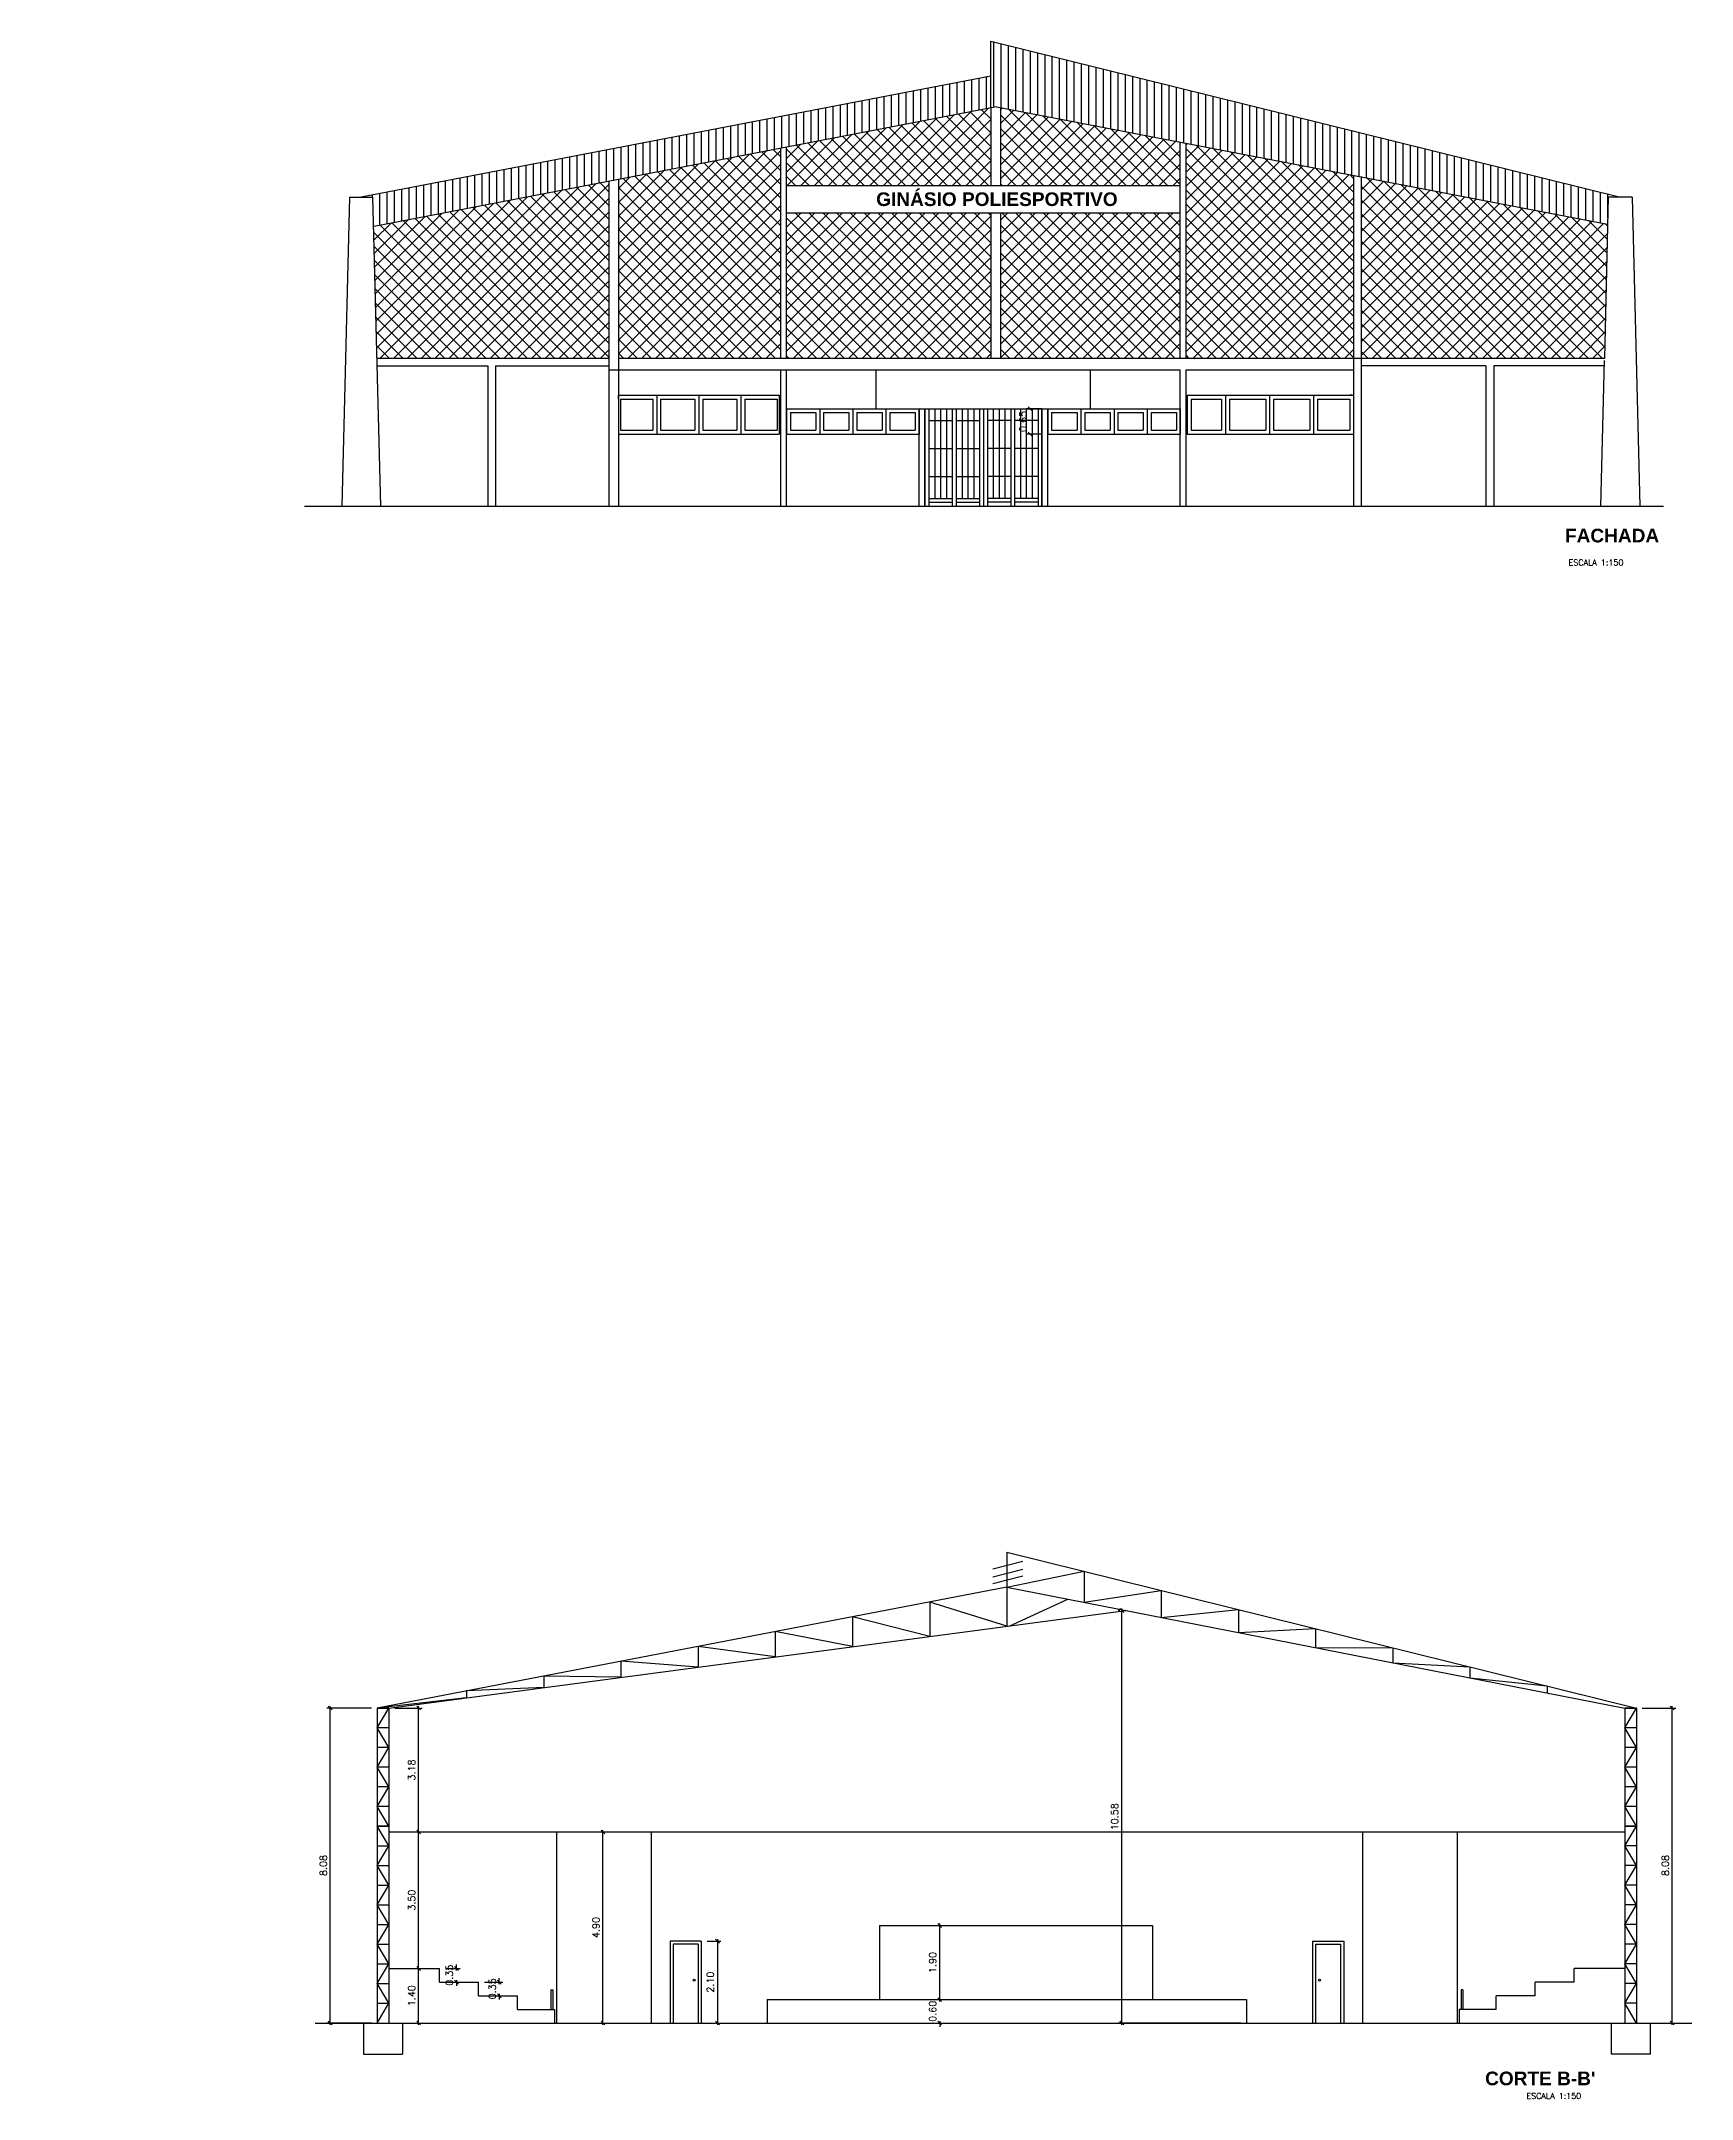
# Model space of a CAD drawing. Extents: x -5 to 99, y -57 to 8.
# Drawn here: x 57.1 to 99.5, y -57.3 to -4.5 of the extents above; entities that cross this region are included whole.
import ezdxf
from ezdxf.enums import TextEntityAlignment as Align

# ---------------------------------------------------------------- set-up
doc = ezdxf.new("R2010")
doc.units = 0
doc.header["$LTSCALE"] = 2
doc.header["$MEASUREMENT"] = 0
doc.header["$PDMODE"] = 3
doc.layers.get('0').update_dxf_attribs({"linetype": 'CONTINUOUS'})
doc.layers.get('DEFPOINTS').update_dxf_attribs({"linetype": 'CONTINUOUS'})
for name, color, linetype in [('ALVENARIA', 7, 'CONTINUOUS'), ('ALVENARIA1', 44, 'CONTINUOUS'), ('ALVENARIA2', 9, 'CONTINUOUS'), ('COBERTURA', 6, 'CONTINUOUS'), ('COTA', 1, 'CONTINUOUS'), ('HATCH', 30, 'CONTINUOUS'), ('JAPOR', 142, 'CONTINUOUS'), ('TEXTO2', 40, 'CONTINUOUS'), ('TEXTO5', 5, 'CONTINUOUS')]:
    doc.layers.add(name, color=color, linetype=linetype)
doc.styles.add('SANSSERIFBOLD', font='sasb____.pfb')
doc.styles.add('SIMPLEX', font='SIMPLEX.SHX')
doc.dimstyles.new('DIM100', dxfattribs={"dimtxt": 0.18, "dimasz": 0, "dimexe": 0.09, "dimexo": 0.15, "dimgap": 0.09, "dimtad": 1, "dimzin": 0, "dimdsep": 46, "dimtxsty": 'SIMPLEX', "dimtsz": 0.05, "dimcen": 0.09, "dimdle": 0.05, "dimadec": 0, "dimazin": 0, "dimtfac": 1, "dimtix": 1, "dimtofl": 0, "dimtmove": 2, "dimatfit": 3, "dimfxl": 1, "dimtolj": 1, "dimtzin": 0, "dimarcsym": 0})

# ---------------------------------------------------------------- blocks, each defined once
blk = doc.blocks.new('*D89')
at = {"color": 0, "linetype": 'ByBlock'}
for p, q in [((77.435, -47.637), (77.435, -47.487)), ((77.154, -47.587), (77.525, -47.587)), ((77.154, -47.937), (77.525, -47.937)), ((77.485, -47.637), (77.385, -47.537)), ((77.485, -47.987), (77.385, -47.887)), ((77.435, -47.887), (77.435, -48.037))]:
    blk.add_line(p, q, dxfattribs=at)
at = {"layer": 'DEFPOINTS', "color": 0, "linetype": 'ByBlock'}
for p in [(77.004, -47.587), (77.004, -47.937), (77.435, -47.937)]:
    blk.add_point(p, dxfattribs=at)
at = {"color": 0, "linetype": 'ByBlock', "style": 'SIMPLEX'}
blk.add_text('0.35', height=0.18, rotation=90, dxfattribs=at).set_placement((77.255, -47.762), align=Align.MIDDLE_CENTER)
blk = doc.blocks.new('*D90')
at = {"color": 0, "linetype": 'ByBlock'}
for p, q in [((78.154, -47.937), (78.623, -47.937)), ((78.583, -47.987), (78.483, -47.887)), ((78.533, -47.987), (78.533, -47.837)), ((78.154, -48.287), (78.623, -48.287)), ((78.583, -48.337), (78.483, -48.237)), ((78.533, -48.237), (78.533, -48.387))]:
    blk.add_line(p, q, dxfattribs=at)
at = {"layer": 'DEFPOINTS', "color": 0, "linetype": 'ByBlock'}
for p in [(78.004, -47.937), (78.004, -48.287), (78.533, -48.287)]:
    blk.add_point(p, dxfattribs=at)
at = {"color": 0, "linetype": 'ByBlock', "style": 'SIMPLEX'}
blk.add_text('0.35', height=0.18, rotation=90, dxfattribs=at).set_placement((78.353, -48.112), align=Align.MIDDLE_CENTER)
blk = doc.blocks.new('*D91')
at = {"color": 0, "linetype": 'ByBlock'}
for p, q in [((83.864, -46.887), (84.219, -46.887)), ((84.179, -46.937), (84.079, -46.837)), ((84.129, -46.837), (84.129, -49.037)), ((83.864, -48.987), (84.219, -48.987)), ((84.179, -49.037), (84.079, -48.937))]:
    blk.add_line(p, q, dxfattribs=at)
at = {"layer": 'DEFPOINTS', "color": 0, "linetype": 'ByBlock'}
for p in [(83.714, -46.887), (83.714, -48.987), (84.129, -48.987)]:
    blk.add_point(p, dxfattribs=at)
at = {"color": 0, "linetype": 'ByBlock', "style": 'SIMPLEX'}
blk.add_text('2.10', height=0.18, rotation=90, dxfattribs=at).set_placement((83.949, -47.937), align=Align.MIDDLE_CENTER)
blk = doc.blocks.new('*X12')
at = {"color": 0}
for p, q in [((130.875, -42.562), (130.875, -40.882)), ((131.062, -42.571), (131.062, -40.929)), ((131.25, -42.607), (131.25, -40.975)), ((131.438, -42.642), (131.438, -41.022)), ((131.625, -42.678), (131.625, -41.068)), ((131.812, -42.714), (131.812, -41.114)), ((132, -42.75), (132, -41.161)), ((132.188, -42.786), (132.188, -41.207)), ((132.375, -42.822), (132.375, -41.254)), ((132.562, -42.858), (132.562, -41.3)), ((132.75, -42.894), (132.75, -41.347)), ((132.938, -42.93), (132.938, -41.393)), ((133.125, -42.966), (133.125, -41.439)), ((133.312, -43.002), (133.312, -41.486)), ((133.5, -43.038), (133.5, -41.532)), ((133.688, -43.074), (133.688, -41.579)), ((133.875, -43.11), (133.875, -41.625)), ((134.062, -43.146), (134.062, -41.672)), ((128.438, -43.03), (128.438, -42.215)), ((128.625, -42.994), (128.625, -42.179)), ((128.812, -42.958), (128.812, -42.143)), ((129, -42.922), (129, -42.107)), ((129.188, -42.886), (129.188, -42.071)), ((129.375, -42.85), (129.375, -42.035)), ((129.562, -42.814), (129.562, -41.999)), ((129.75, -42.778), (129.75, -41.964)), ((129.938, -42.742), (129.938, -41.928)), ((130.125, -42.706), (130.125, -41.892)), ((130.312, -42.67), (130.312, -41.856)), ((130.5, -42.634), (130.5, -41.82)), ((130.688, -42.598), (130.688, -41.784)), ((134.25, -43.182), (134.25, -41.718)), ((134.438, -43.218), (134.438, -41.765)), ((134.625, -43.254), (134.625, -41.811)), ((134.812, -43.29), (134.812, -41.857)), ((135, -43.326), (135, -41.904)), ((135.188, -43.362), (135.188, -41.95)), ((135.375, -43.398), (135.375, -41.997)), ((135.562, -43.434), (135.562, -42.043)), ((135.75, -43.47), (135.75, -42.09)), ((135.938, -43.506), (135.938, -42.136)), ((136.125, -43.542), (136.125, -42.183)), ((136.312, -43.578), (136.312, -42.229)), ((125.625, -43.57), (125.625, -42.755)), ((125.812, -43.534), (125.812, -42.719)), ((126, -43.498), (126, -42.683)), ((126.188, -43.462), (126.188, -42.647)), ((126.375, -43.426), (126.375, -42.611)), ((126.562, -43.39), (126.562, -42.575)), ((126.75, -43.354), (126.75, -42.539)), ((126.938, -43.318), (126.938, -42.503)), ((127.125, -43.282), (127.125, -42.467)), ((127.312, -43.246), (127.312, -42.431)), ((127.5, -43.21), (127.5, -42.395)), ((127.688, -43.174), (127.688, -42.359)), ((127.875, -43.138), (127.875, -42.323)), ((128.062, -43.102), (128.062, -42.287)), ((128.25, -43.066), (128.25, -42.251)), ((136.5, -43.614), (136.5, -42.275)), ((136.688, -43.65), (136.688, -42.322)), ((136.875, -43.686), (136.875, -42.368)), ((137.062, -43.722), (137.062, -42.415)), ((137.25, -43.758), (137.25, -42.461)), ((137.438, -43.794), (137.438, -42.508)), ((137.625, -43.83), (137.625, -42.554)), ((137.812, -43.866), (137.812, -42.6)), ((138, -43.902), (138, -42.647)), ((138.188, -43.938), (138.188, -42.693)), ((138.375, -43.974), (138.375, -42.74)), ((123, -44.074), (123, -43.259)), ((123.188, -44.038), (123.188, -43.223)), ((123.375, -44.002), (123.375, -43.187)), ((123.562, -43.966), (123.562, -43.151)), ((123.75, -43.93), (123.75, -43.115)), ((123.938, -43.894), (123.938, -43.079)), ((124.125, -43.858), (124.125, -43.043)), ((124.312, -43.822), (124.312, -43.007)), ((124.5, -43.786), (124.5, -42.971)), ((124.688, -43.75), (124.688, -42.935)), ((124.875, -43.714), (124.875, -42.899)), ((125.062, -43.678), (125.062, -42.863)), ((125.25, -43.642), (125.25, -42.827)), ((125.438, -43.606), (125.438, -42.791)), ((138.562, -44.01), (138.562, -42.786)), ((138.75, -44.046), (138.75, -42.833)), ((138.938, -44.082), (138.938, -42.879)), ((139.125, -44.118), (139.125, -42.926)), ((139.312, -44.154), (139.312, -42.972)), ((139.5, -44.19), (139.5, -43.018)), ((139.688, -44.226), (139.688, -43.065)), ((139.875, -44.262), (139.875, -43.111)), ((140.062, -44.298), (140.062, -43.158)), ((140.25, -44.334), (140.25, -43.204)), ((140.438, -44.37), (140.438, -43.251)), ((120.188, -44.614), (120.188, -43.799)), ((120.375, -44.578), (120.375, -43.763)), ((120.562, -44.542), (120.562, -43.727)), ((120.75, -44.506), (120.75, -43.691)), ((120.938, -44.47), (120.938, -43.655)), ((121.125, -44.434), (121.125, -43.619)), ((121.312, -44.398), (121.312, -43.583)), ((121.5, -44.362), (121.5, -43.547)), ((121.688, -44.326), (121.688, -43.511)), ((121.875, -44.29), (121.875, -43.475)), ((122.062, -44.254), (122.062, -43.439)), ((122.25, -44.218), (122.25, -43.403)), ((122.438, -44.182), (122.438, -43.367)), ((122.625, -44.146), (122.625, -43.331)), ((122.812, -44.11), (122.812, -43.295)), ((140.625, -44.406), (140.625, -43.297)), ((140.812, -44.442), (140.812, -43.344)), ((141, -44.478), (141, -43.39)), ((141.188, -44.514), (141.188, -43.436)), ((141.375, -44.55), (141.375, -43.483)), ((141.562, -44.586), (141.562, -43.529)), ((141.75, -44.622), (141.75, -43.576)), ((141.938, -44.658), (141.938, -43.622)), ((142.125, -44.694), (142.125, -43.669)), ((142.312, -44.73), (142.312, -43.715)), ((142.5, -44.766), (142.5, -43.761)), ((142.688, -44.802), (142.688, -43.808)), ((117.375, -45.153), (117.375, -44.339)), ((117.562, -45.118), (117.562, -44.303)), ((117.75, -45.082), (117.75, -44.267)), ((117.938, -45.046), (117.938, -44.231)), ((118.125, -45.01), (118.125, -44.195)), ((118.312, -44.974), (118.312, -44.159)), ((118.5, -44.938), (118.5, -44.123)), ((118.688, -44.902), (118.688, -44.087)), ((118.875, -44.866), (118.875, -44.051)), ((119.062, -44.83), (119.062, -44.015)), ((119.25, -44.794), (119.25, -43.979)), ((119.438, -44.758), (119.438, -43.943)), ((119.625, -44.722), (119.625, -43.907)), ((119.812, -44.686), (119.812, -43.871)), ((120, -44.65), (120, -43.835)), ((142.875, -44.838), (142.875, -43.854)), ((143.062, -44.874), (143.062, -43.901)), ((143.25, -44.91), (143.25, -43.947)), ((143.438, -44.946), (143.438, -43.994)), ((143.625, -44.982), (143.625, -44.04)), ((143.812, -45.018), (143.812, -44.087)), ((144, -45.054), (144, -44.133)), ((144.188, -45.09), (144.188, -44.179)), ((144.375, -45.126), (144.375, -44.226)), ((144.562, -45.162), (144.562, -44.272)), ((144.75, -45.198), (144.75, -44.319)), ((114.75, -44.863), (114.75, -44.843)), ((114.938, -44.863), (114.938, -44.807)), ((115.125, -45.585), (115.125, -44.771)), ((115.312, -45.549), (115.312, -44.735)), ((115.5, -45.513), (115.5, -44.699)), ((115.688, -45.477), (115.688, -44.663)), ((115.875, -45.441), (115.875, -44.627)), ((116.062, -45.405), (116.062, -44.591)), ((116.25, -45.369), (116.25, -44.555)), ((116.438, -45.333), (116.438, -44.519)), ((116.625, -45.297), (116.625, -44.483)), ((116.812, -45.261), (116.812, -44.447)), ((117, -45.225), (117, -44.411)), ((117.188, -45.189), (117.188, -44.375)), ((144.938, -45.234), (144.938, -44.365)), ((145.125, -45.27), (145.125, -44.412)), ((145.312, -45.306), (145.312, -44.458)), ((145.5, -45.342), (145.5, -44.504)), ((145.688, -45.378), (145.688, -44.551)), ((145.875, -45.414), (145.875, -44.597)), ((146.062, -45.45), (146.062, -44.644)), ((146.25, -45.486), (146.25, -44.69)), ((146.438, -45.522), (146.438, -44.737)), ((146.625, -45.397), (146.625, -44.783)), ((146.812, -44.863), (146.812, -44.83))]:
    blk.add_line(p, q, dxfattribs=at)
blk = doc.blocks.new('*D92')
at = {"color": 0, "linetype": 'ByBlock'}
for p, q in [((89.465, -48.387), (89.919, -48.387)), ((89.879, -48.437), (89.779, -48.337)), ((89.829, -48.437), (89.829, -48.287)), ((89.465, -48.987), (89.919, -48.987)), ((89.879, -49.037), (89.779, -48.937)), ((89.829, -48.937), (89.829, -49.087))]:
    blk.add_line(p, q, dxfattribs=at)
at = {"layer": 'DEFPOINTS', "color": 0, "linetype": 'ByBlock'}
for p in [(89.315, -48.387), (89.829, -48.387), (89.315, -48.987)]:
    blk.add_point(p, dxfattribs=at)
at = {"color": 0, "linetype": 'ByBlock', "style": 'SIMPLEX'}
blk.add_text('0.60', height=0.18, rotation=90, dxfattribs=at).set_placement((89.649, -48.687), align=Align.MIDDLE_CENTER)
blk = doc.blocks.new('*D93')
at = {"color": 0, "linetype": 'ByBlock'}
for p, q in [((89.879, -46.537), (89.779, -46.437)), ((89.829, -48.437), (89.829, -46.437)), ((89.679, -46.487), (89.739, -46.487)), ((89.465, -48.387), (89.919, -48.387)), ((89.879, -48.437), (89.779, -48.337))]:
    blk.add_line(p, q, dxfattribs=at)
at = {"layer": 'DEFPOINTS', "color": 0, "linetype": 'ByBlock'}
for p in [(89.829, -46.487), (89.829, -46.487), (89.315, -48.387)]:
    blk.add_point(p, dxfattribs=at)
at = {"color": 0, "linetype": 'ByBlock', "style": 'SIMPLEX'}
blk.add_text('1.90', height=0.18, rotation=90, dxfattribs=at).set_placement((89.649, -47.437), align=Align.MIDDLE_CENTER)
blk = doc.blocks.new('*D227')
at = {"color": 0, "linetype": 'ByBlock'}
for p, q in [((98.199, -22.631), (99.057, -22.631)), ((99.017, -22.681), (98.917, -22.581)), ((98.967, -30.761), (98.967, -22.581)), ((98.199, -30.711), (99.057, -30.711)), ((99.017, -30.761), (98.917, -30.661))]:
    blk.add_line(p, q, dxfattribs=at)
at = {"layer": 'DEFPOINTS', "color": 0, "linetype": 'ByBlock'}
for p in [(98.049, -22.631), (98.967, -22.631), (98.049, -30.711)]:
    blk.add_point(p, dxfattribs=at)
at = {"color": 0, "linetype": 'ByBlock', "insert": (98.787, -26.671), "char_height": 0.18, "attachment_point": 5, "rotation": 90, "style": 'SIMPLEX'}
blk.add_mtext('\\A1;8.08', dxfattribs=at)
blk = doc.blocks.new('*D228')
at = {"color": 0, "linetype": 'ByBlock'}
for p, q in [((84.798, -20.128), (84.757, -20.128)), ((84.897, -20.178), (84.797, -20.078)), ((84.847, -30.761), (84.847, -20.078)), ((87.899, -30.711), (84.757, -30.711)), ((84.897, -30.761), (84.797, -30.661))]:
    blk.add_line(p, q, dxfattribs=at)
at = {"layer": 'DEFPOINTS', "color": 0, "linetype": 'ByBlock'}
for p in [(84.847, -20.128), (84.948, -20.128), (88.049, -30.711)]:
    blk.add_point(p, dxfattribs=at)
at = {"color": 0, "linetype": 'ByBlock', "insert": (84.667, -25.419), "char_height": 0.18, "attachment_point": 5, "rotation": 90, "style": 'SIMPLEX'}
blk.add_mtext('\\A1;10.58', dxfattribs=at)
blk = doc.blocks.new('*D229')
at = {"color": 0, "linetype": 'ByBlock'}
for p, q in [((70.499, -25.811), (71.628, -25.811)), ((71.588, -25.861), (71.488, -25.761)), ((71.538, -30.761), (71.538, -25.761)), ((70.499, -30.711), (71.628, -30.711)), ((71.588, -30.761), (71.488, -30.661))]:
    blk.add_line(p, q, dxfattribs=at)
at = {"layer": 'DEFPOINTS', "color": 0, "linetype": 'ByBlock'}
for p in [(70.349, -25.811), (71.538, -25.811), (70.349, -30.711)]:
    blk.add_point(p, dxfattribs=at)
at = {"color": 0, "linetype": 'ByBlock', "insert": (71.358, -28.261), "char_height": 0.18, "attachment_point": 5, "rotation": 90, "style": 'SIMPLEX'}
blk.add_mtext('\\A1;4.90', dxfattribs=at)
blk = doc.blocks.new('*D230')
at = {"color": 0, "linetype": 'ByBlock'}
for p, q in [((66.199, -29.311), (66.9, -29.311)), ((66.86, -29.361), (66.76, -29.261)), ((66.81, -30.761), (66.81, -29.261)), ((66.199, -30.711), (66.9, -30.711)), ((66.86, -30.761), (66.76, -30.661))]:
    blk.add_line(p, q, dxfattribs=at)
at = {"layer": 'DEFPOINTS', "color": 0, "linetype": 'ByBlock'}
for p in [(66.049, -29.311), (66.81, -29.311), (66.049, -30.711)]:
    blk.add_point(p, dxfattribs=at)
at = {"color": 0, "linetype": 'ByBlock', "insert": (66.63, -30.011), "char_height": 0.18, "attachment_point": 5, "rotation": 90, "style": 'SIMPLEX'}
blk.add_mtext('\\A1;1.40', dxfattribs=at)
blk = doc.blocks.new('*D231')
at = {"color": 0, "linetype": 'ByBlock'}
for p, q in [((66.199, -25.811), (66.9, -25.811)), ((66.86, -25.861), (66.76, -25.761)), ((66.81, -29.361), (66.81, -25.761)), ((66.86, -29.361), (66.76, -29.261))]:
    blk.add_line(p, q, dxfattribs=at)
at = {"layer": 'DEFPOINTS', "color": 0, "linetype": 'ByBlock'}
for p in [(66.049, -25.811), (66.81, -25.811), (66.049, -29.311)]:
    blk.add_point(p, dxfattribs=at)
at = {"color": 0, "linetype": 'ByBlock', "insert": (66.63, -27.561), "char_height": 0.18, "attachment_point": 5, "rotation": 90, "style": 'SIMPLEX'}
blk.add_mtext('\\A1;3.50', dxfattribs=at)
blk = doc.blocks.new('*D232')
at = {"color": 0, "linetype": 'ByBlock'}
for p, q in [((66.199, -22.631), (66.9, -22.631)), ((66.86, -22.681), (66.76, -22.581)), ((66.81, -25.861), (66.81, -22.581)), ((66.86, -25.861), (66.76, -25.761))]:
    blk.add_line(p, q, dxfattribs=at)
at = {"layer": 'DEFPOINTS', "color": 0, "linetype": 'ByBlock'}
for p in [(66.049, -22.631), (66.81, -22.631), (66.049, -25.811)]:
    blk.add_point(p, dxfattribs=at)
at = {"color": 0, "linetype": 'ByBlock', "insert": (66.63, -24.221), "char_height": 0.18, "attachment_point": 5, "rotation": 90, "style": 'SIMPLEX'}
blk.add_mtext('\\A1;3.18', dxfattribs=at)
blk = doc.blocks.new('*D233')
at = {"color": 0, "linetype": 'ByBlock'}
for p, q in [((65.599, -22.631), (64.453, -22.631)), ((64.593, -22.681), (64.493, -22.581)), ((64.543, -30.761), (64.543, -22.581)), ((65.599, -30.711), (64.453, -30.711)), ((64.593, -30.761), (64.493, -30.661))]:
    blk.add_line(p, q, dxfattribs=at)
at = {"layer": 'DEFPOINTS', "color": 0, "linetype": 'ByBlock'}
for p in [(64.543, -22.631), (65.749, -22.631), (65.749, -30.711)]:
    blk.add_point(p, dxfattribs=at)
at = {"color": 0, "linetype": 'ByBlock', "insert": (64.363, -26.671), "char_height": 0.18, "attachment_point": 5, "rotation": 90, "style": 'SIMPLEX'}
blk.add_mtext('\\A1;8.08', dxfattribs=at)
blk = doc.blocks.new('*D236')
at = {"color": 0, "linetype": 'ByBlock'}
for p, q in [((83.699, -20.449), (83.306, -20.449)), ((83.446, -20.499), (83.346, -20.399)), ((83.699, -21.099), (83.306, -21.099)), ((83.446, -21.149), (83.346, -21.049))]:
    blk.add_line(p, q, dxfattribs=at)
at = {"layer": 'DEFPOINTS', "color": 0, "linetype": 'ByBlock'}
for p in [(83.396, -20.449), (83.849, -20.449), (83.849, -21.099)]:
    blk.add_point(p, dxfattribs=at)
at = {"color": 0, "linetype": 'ByBlock', "insert": (83.216, -20.774), "char_height": 0.18, "attachment_point": 5, "rotation": 90, "style": 'SIMPLEX'}
blk.add_mtext('\\A1;0.65', dxfattribs=at)

msp = doc.modelspace()

# ---------------------------------------------------------------- hatches: boundary and pattern name
at = {"layer": 'HATCH'}
h = msp.add_hatch(dxfattribs=at)
h.set_pattern_fill('ANSI37', color=256, scale=2, style=0)
h.paths.add_polyline_path([(76.098, -12.668), (76.098, -7.287), (71.936, -8.085), (71.936, -12.668)])
h.paths.add_polyline_path([(76.248, -8.938), (76.248, -12.668), (81.486, -12.668), (81.486, -8.938)])
h.paths.add_polyline_path([(86.348, -8.938), (81.736, -8.938), (81.736, -12.668), (86.348, -12.668)])
h.paths.add_polyline_path([(86.498, -12.668), (90.798, -12.668), (90.798, -7.982), (86.498, -7.157)])
h.paths.add_polyline_path([(90.998, -12.668), (97.234, -12.668), (97.319, -9.234), (90.998, -8.02)])
h.paths.add_polyline_path([(81.486, -8.238), (81.486, -6.252), (76.248, -7.258), (76.248, -8.238)])
h.paths.add_polyline_path([(86.348, -8.238), (86.348, -7.128), (81.736, -6.242), (81.736, -8.238)])
h = msp.add_hatch(dxfattribs=at)
h.set_pattern_fill('ANSI37', color=256, scale=2, style=0)
h.paths.add_polyline_path([(71.686, -12.668), (71.686, -8.133), (65.655, -9.291), (65.74, -12.668)])
h.paths.add_polyline_path([(45.248, -44.605), (45.248, -41.425), (40.398, -41.425), (40.398, -44.605)])

# ---------------------------------------------------------------- linework, layer by layer
at = {"layer": 'ALVENARIA'}
for p, q in [((76.248, -8.238), (86.348, -8.238)), ((76.248, -8.938), (86.348, -8.938)), ((65.738, -12.668), (71.686, -12.668)), ((90.798, -12.668), (97.234, -12.668)), ((65.743, -12.868), (68.583, -12.868)), ((68.583, -12.868), (68.583, -16.468)), ((68.783, -12.868), (68.783, -16.468)), ((68.783, -12.868), (71.686, -12.868)), ((86.498, -12.968), (86.528, -12.968)), ((94.189, -12.868), (90.998, -12.868)), ((94.189, -12.868), (94.189, -16.468)), ((94.389, -12.868), (94.389, -16.468)), ((97.229, -12.868), (94.389, -12.868)), ((90.748, -13.618), (90.698, -13.618)), ((65.749, -47.299), (66.049, -47.299)), ((66.049, -47.299), (65.749, -47.299)), ((65.749, -47.299), (66.049, -47.299)), ((65.749, -47.804), (66.049, -47.299)), ((65.749, -47.299), (65.749, -52.349)), ((66.049, -47.299), (66.049, -52.349)), ((97.749, -47.804), (98.049, -47.299)), ((97.749, -47.299), (98.049, -47.299)), ((98.049, -47.299), (97.749, -47.299)), ((97.749, -47.299), (97.749, -52.349)), ((98.049, -47.299), (98.049, -52.349)), ((66.049, -48.309), (65.749, -47.804)), ((66.049, -47.804), (65.749, -47.804)), ((98.049, -47.804), (97.749, -47.804)), ((98.049, -48.309), (97.749, -47.804)), ((66.049, -48.309), (65.749, -48.309)), ((65.749, -48.814), (66.049, -48.309)), ((97.749, -48.814), (98.049, -48.309)), ((98.049, -48.309), (97.749, -48.309)), ((66.049, -49.319), (65.749, -48.814)), ((66.049, -48.814), (65.749, -48.814)), ((98.049, -48.814), (97.749, -48.814)), ((98.049, -49.319), (97.749, -48.814)), ((66.049, -49.319), (65.749, -49.319)), ((65.749, -49.824), (66.049, -49.319)), ((97.749, -49.824), (98.049, -49.319)), ((98.049, -49.319), (97.749, -49.319)), ((66.049, -50.329), (65.749, -49.824)), ((66.049, -49.824), (65.749, -49.824)), ((98.049, -49.824), (97.749, -49.824)), ((98.049, -50.329), (97.749, -49.824)), ((65.749, -50.329), (65.749, -55.379)), ((66.049, -50.834), (65.749, -50.329)), ((66.049, -50.329), (65.749, -50.329)), ((65.749, -50.329), (66.049, -50.329)), ((66.049, -50.329), (65.749, -50.329)), ((66.049, -50.329), (66.049, -55.379)), ((66.049, -50.479), (97.749, -50.479)), ((91.023, -50.479), (91.023, -55.379)), ((93.449, -50.479), (93.449, -55.379)), ((97.749, -50.329), (97.749, -55.379)), ((97.749, -50.329), (98.049, -50.329)), ((97.749, -50.834), (98.049, -50.329)), ((98.049, -50.329), (97.749, -50.329)), ((98.049, -50.329), (97.749, -50.329)), ((98.049, -50.329), (98.049, -55.379)), ((65.749, -50.834), (66.049, -50.834)), ((65.749, -51.339), (66.049, -50.834)), ((98.049, -51.339), (97.749, -50.834)), ((98.049, -50.834), (97.749, -50.834)), ((65.749, -51.339), (66.049, -51.339)), ((66.049, -51.844), (65.749, -51.339)), ((97.749, -51.844), (98.049, -51.339)), ((98.049, -51.339), (97.749, -51.339)), ((65.749, -51.844), (66.049, -51.844)), ((65.749, -52.349), (66.049, -51.844)), ((98.049, -52.349), (97.749, -51.844)), ((98.049, -51.844), (97.749, -51.844)), ((65.749, -52.349), (66.049, -52.349)), ((66.049, -52.854), (65.749, -52.349)), ((97.749, -52.854), (98.049, -52.349)), ((98.049, -52.349), (97.749, -52.349)), ((65.749, -52.854), (66.049, -52.854)), ((65.749, -53.359), (66.049, -52.854)), ((98.049, -53.359), (97.749, -52.854)), ((98.049, -52.854), (97.749, -52.854)), ((65.749, -53.359), (66.049, -53.359)), ((66.049, -53.864), (65.749, -53.359)), ((97.749, -53.864), (98.049, -53.359)), ((98.049, -53.359), (97.749, -53.359)), ((65.749, -53.864), (66.049, -53.864)), ((65.749, -54.369), (66.049, -53.864)), ((65.749, -54.369), (66.049, -54.369)), ((66.049, -54.874), (65.749, -54.369)), ((98.049, -54.369), (97.749, -53.864)), ((98.049, -53.864), (97.749, -53.864)), ((97.749, -54.874), (98.049, -54.369)), ((98.049, -54.369), (97.749, -54.369)), ((65.749, -54.874), (66.049, -54.874)), ((65.749, -55.379), (66.049, -54.874)), ((98.049, -54.874), (97.749, -54.874)), ((98.049, -55.379), (97.749, -54.874)), ((64.152, -55.379), (99.47, -55.379)), ((97.399, -55.379), (97.399, -56.179)), ((98.399, -55.379), (98.399, -56.179)), ((98.399, -56.179), (97.399, -56.179))]:
    msp.add_line(p, q, dxfattribs=at)
at = {"layer": 'ALVENARIA1'}
for p, q in [((70.349, -50.479), (70.349, -55.379)), ((72.776, -50.479), (72.776, -55.379)), ((78.635, -52.879), (78.635, -54.779)), ((78.635, -52.879), (85.635, -52.879)), ((85.635, -52.879), (85.635, -54.779)), ((66.049, -53.979), (67.349, -53.979)), ((67.349, -54.329), (67.349, -53.979)), ((67.349, -54.329), (68.349, -54.329)), ((68.349, -54.679), (68.349, -54.329)), ((95.449, -54.679), (95.449, -54.329)), ((96.449, -54.329), (95.449, -54.329)), ((96.449, -54.329), (96.449, -53.979)), ((97.749, -53.979), (96.449, -53.979)), ((68.349, -54.679), (69.349, -54.679)), ((69.349, -55.029), (69.349, -54.679)), ((70.199, -54.529), (70.199, -55.029)), ((70.199, -54.529), (70.249, -54.529)), ((70.249, -54.529), (70.249, -55.029)), ((75.749, -54.779), (75.749, -55.379)), ((75.749, -54.779), (88.049, -54.779)), ((88.049, -54.779), (88.049, -55.379)), ((93.599, -54.529), (93.549, -54.529)), ((93.549, -54.529), (93.549, -55.029)), ((93.599, -54.529), (93.599, -55.029)), ((95.449, -54.679), (94.449, -54.679)), ((94.449, -55.029), (94.449, -54.679)), ((69.349, -55.029), (70.299, -55.029)), ((70.299, -55.029), (70.299, -55.379)), ((93.499, -55.029), (93.499, -55.379)), ((94.449, -55.029), (93.499, -55.029))]:
    msp.add_line(p, q, dxfattribs=at)
at = {"layer": 'ALVENARIA2'}
for p, q in [((81.486, -6.252), (81.486, -8.238)), ((81.736, -6.242), (81.736, -8.238)), ((76.098, -12.668), (76.098, -7.287)), ((76.248, -12.668), (76.248, -7.258)), ((86.348, -12.668), (86.348, -7.128)), ((86.498, -12.668), (86.498, -7.157)), ((71.686, -8.133), (71.686, -16.468)), ((71.936, -8.085), (71.936, -16.468)), ((90.798, -16.468), (90.798, -7.982)), ((90.998, -16.468), (90.998, -8.011)), ((65.036, -8.538), (64.836, -16.468)), ((65.036, -8.538), (65.636, -8.538)), ((65.536, -8.538), (65.636, -8.538)), ((65.836, -16.468), (65.636, -8.538)), ((81.486, -8.938), (81.486, -12.668)), ((81.736, -8.938), (81.736, -12.668)), ((97.234, -12.668), (97.336, -8.538)), ((97.936, -8.538), (97.336, -8.538)), ((97.436, -8.538), (97.336, -8.538)), ((97.936, -8.538), (98.136, -16.468)), ((71.936, -12.668), (81.586, -12.668)), ((77.586, -12.668), (81.486, -12.668)), ((81.486, -12.668), (90.798, -12.668)), ((81.736, -12.668), (85.386, -12.668)), ((71.686, -12.968), (86.348, -12.968)), ((76.098, -16.468), (76.098, -12.968)), ((76.248, -16.468), (76.248, -12.968)), ((78.548, -13.968), (78.548, -12.968)), ((84.048, -13.968), (84.048, -12.968)), ((86.348, -16.468), (86.348, -12.968)), ((86.498, -16.468), (86.498, -12.968)), ((86.528, -12.968), (90.798, -12.968)), ((97.136, -16.468), (97.232, -12.733)), ((76.248, -13.968), (86.348, -13.968)), ((79.648, -16.468), (79.648, -13.968)), ((79.798, -16.468), (79.798, -13.968)), ((82.798, -16.468), (82.798, -13.968)), ((82.948, -16.468), (82.948, -13.968)), ((63.884, -16.468), (86.498, -16.468)), ((86.348, -16.468), (98.742, -16.468)), ((65.399, -55.379), (65.399, -56.179)), ((66.399, -55.379), (66.399, -56.179)), ((65.399, -56.179), (66.399, -56.179))]:
    msp.add_line(p, q, dxfattribs=at)
at = {"layer": 'COBERTURA'}
for p, q in [((81.486, -4.538), (97.636, -8.538)), ((81.486, -6.252), (81.486, -4.538)), ((81.486, -5.438), (65.336, -8.538)), ((81.637, -6.223), (65.666, -9.289)), ((81.637, -6.223), (97.308, -9.232)), ((81.536, -43.729), (82.305, -43.535)), ((81.536, -43.934), (82.305, -43.74)), ((81.899, -43.299), (81.899, -45.199)), ((81.899, -43.299), (98.049, -47.299)), ((81.899, -44.199), (83.879, -43.79)), ((83.879, -43.79), (83.879, -44.587)), ((81.899, -44.199), (65.749, -47.299)), ((81.536, -44.105), (82.305, -43.911)), ((81.899, -44.199), (97.749, -47.299)), ((83.879, -44.587), (85.859, -44.28)), ((85.859, -44.28), (85.859, -44.974)), ((66.049, -47.299), (84.948, -44.795)), ((79.919, -44.579), (79.919, -45.462)), ((81.899, -45.199), (79.919, -44.579)), ((81.959, -45.199), (83.462, -44.505)), ((85.859, -44.974), (87.839, -44.77)), ((87.839, -44.77), (87.839, -45.361)), ((75.959, -45.339), (75.959, -45.986)), ((77.939, -45.724), (75.959, -45.339)), ((77.939, -44.959), (77.939, -45.724)), ((79.919, -45.462), (77.939, -44.959)), ((87.839, -45.361), (89.819, -45.261)), ((89.819, -45.261), (89.819, -45.748)), ((73.979, -45.72), (73.979, -46.249)), ((75.959, -45.986), (73.979, -45.72)), ((89.819, -45.748), (91.799, -45.751)), ((91.799, -45.751), (91.799, -46.136)), ((71.999, -46.1), (71.999, -46.511)), ((73.979, -46.249), (71.999, -46.1)), ((91.799, -46.136), (93.779, -46.242)), ((93.779, -46.242), (93.779, -46.523)), ((70.019, -46.773), (68.039, -46.86)), ((68.039, -46.86), (68.039, -47.036)), ((70.019, -46.48), (70.019, -46.773)), ((71.999, -46.511), (70.019, -46.48)), ((93.779, -46.523), (95.759, -46.732)), ((95.759, -46.732), (95.759, -46.91)), ((68.039, -47.036), (65.749, -47.299))]:
    msp.add_line(p, q, dxfattribs=at)
at = {"layer": 'JAPOR'}
for p, q in [((71.936, -13.618), (76.056, -13.618)), ((71.936, -13.618), (71.936, -14.518)), ((71.936, -13.718), (71.936, -13.618)), ((71.986, -13.718), (72.816, -13.718)), ((71.986, -13.718), (71.986, -14.518)), ((72.816, -13.718), (72.816, -14.518)), ((72.916, -13.618), (72.916, -14.618)), ((73.016, -13.718), (73.016, -14.518)), ((73.016, -13.718), (73.896, -13.718)), ((73.896, -13.718), (73.896, -14.518)), ((73.996, -13.618), (73.996, -14.618)), ((74.096, -13.718), (74.096, -14.518)), ((74.096, -13.718), (74.976, -13.718)), ((74.976, -13.718), (74.976, -14.518)), ((75.076, -13.618), (75.076, -14.618)), ((75.176, -13.718), (75.176, -14.518)), ((75.176, -13.718), (76.006, -13.718)), ((76.006, -13.718), (76.006, -14.518)), ((76.056, -13.618), (76.056, -14.618)), ((86.528, -13.618), (90.798, -13.618)), ((86.528, -13.618), (86.528, -14.618)), ((86.628, -13.718), (87.408, -13.718)), ((86.628, -13.718), (86.628, -14.518)), ((87.408, -13.718), (87.408, -14.518)), ((87.508, -13.618), (87.508, -14.618)), ((87.608, -13.718), (87.608, -14.518)), ((87.608, -13.718), (88.538, -13.718)), ((88.538, -13.718), (88.538, -14.518)), ((88.638, -13.618), (88.638, -14.618)), ((88.738, -13.718), (88.738, -14.518)), ((88.738, -13.718), (89.668, -13.718)), ((89.668, -13.718), (89.668, -14.518)), ((89.768, -13.618), (89.768, -14.618)), ((89.868, -13.718), (89.868, -14.518)), ((89.868, -13.718), (90.698, -13.718)), ((90.698, -13.718), (90.698, -14.518)), ((76.248, -13.968), (77.098, -13.968)), ((76.248, -13.968), (76.248, -14.618)), ((76.248, -13.968), (76.248, -14.618)), ((76.348, -14.068), (76.998, -14.068)), ((76.348, -14.068), (76.348, -14.518)), ((76.998, -14.068), (76.998, -14.518)), ((77.098, -13.968), (77.948, -13.968)), ((77.098, -13.968), (77.098, -14.618)), ((77.098, -13.968), (77.098, -14.618)), ((77.098, -13.968), (77.098, -14.618)), ((77.198, -14.068), (77.848, -14.068)), ((77.198, -14.068), (77.198, -14.518)), ((77.848, -14.068), (77.848, -14.518)), ((77.948, -13.968), (78.798, -13.968)), ((77.948, -13.968), (77.948, -14.618)), ((77.948, -13.968), (77.948, -14.618)), ((77.948, -13.968), (77.948, -14.618)), ((78.048, -14.068), (78.698, -14.068)), ((78.048, -14.068), (78.048, -14.518)), ((78.698, -14.068), (78.698, -14.518)), ((78.798, -13.968), (79.648, -13.968)), ((78.798, -13.968), (78.798, -14.618)), ((78.798, -13.968), (78.798, -14.618)), ((78.798, -13.968), (78.798, -14.618)), ((78.898, -14.068), (79.548, -14.068)), ((78.898, -14.068), (78.898, -14.518)), ((79.548, -14.068), (79.548, -14.518)), ((79.648, -13.968), (79.648, -14.618)), ((79.798, -13.968), (79.798, -16.468)), ((79.898, -13.968), (79.898, -16.468)), ((80.048, -13.968), (80.048, -16.268)), ((80.198, -13.968), (80.198, -16.268)), ((80.348, -13.968), (80.348, -16.268)), ((80.498, -13.968), (80.498, -16.468)), ((80.598, -13.968), (80.598, -16.468)), ((80.748, -13.968), (80.748, -16.268)), ((80.898, -13.968), (80.898, -16.268)), ((81.048, -13.968), (81.048, -16.268)), ((81.198, -13.968), (81.198, -16.468)), ((81.298, -13.968), (81.298, -16.468)), ((81.398, -13.968), (81.398, -16.468)), ((81.548, -13.968), (81.548, -16.268)), ((81.698, -13.968), (81.698, -16.268)), ((81.848, -13.968), (81.848, -16.268)), ((81.998, -13.968), (81.998, -16.468)), ((82.098, -13.968), (82.098, -16.468)), ((82.248, -13.968), (82.248, -16.268)), ((82.398, -13.968), (82.398, -16.268)), ((82.548, -13.968), (82.548, -16.268)), ((82.698, -13.968), (82.698, -16.468)), ((82.798, -13.968), (82.798, -16.468)), ((82.948, -13.968), (83.798, -13.968)), ((82.948, -13.968), (82.948, -14.618)), ((82.948, -13.968), (82.948, -14.618)), ((83.048, -14.068), (83.698, -14.068)), ((83.048, -14.068), (83.048, -14.518)), ((83.698, -14.068), (83.698, -14.518)), ((83.798, -13.968), (84.648, -13.968)), ((83.798, -13.968), (83.798, -14.618)), ((83.798, -13.968), (83.798, -14.618)), ((83.798, -13.968), (83.798, -14.618)), ((83.898, -14.068), (84.548, -14.068)), ((83.898, -14.068), (83.898, -14.518)), ((84.548, -14.068), (84.548, -14.518)), ((84.648, -13.968), (85.498, -13.968)), ((84.648, -13.968), (84.648, -14.618)), ((84.648, -13.968), (84.648, -14.618)), ((84.648, -13.968), (84.648, -14.618)), ((84.748, -14.068), (85.398, -14.068)), ((84.748, -14.068), (84.748, -14.518)), ((85.398, -14.068), (85.398, -14.518)), ((85.498, -13.968), (86.348, -13.968)), ((85.498, -13.968), (85.498, -14.618)), ((85.498, -13.968), (85.498, -14.618)), ((85.498, -13.968), (85.498, -14.618)), ((85.598, -14.068), (86.248, -14.068)), ((85.598, -14.068), (85.598, -14.518)), ((86.248, -14.068), (86.248, -14.518)), ((86.348, -13.968), (86.348, -14.618)), ((71.936, -14.518), (71.936, -14.618)), ((71.936, -14.618), (76.056, -14.618)), ((71.986, -14.518), (72.816, -14.518)), ((73.016, -14.518), (73.896, -14.518)), ((74.096, -14.518), (74.976, -14.518)), ((75.176, -14.518), (76.006, -14.518)), ((76.248, -14.618), (77.098, -14.618)), ((76.348, -14.518), (76.998, -14.518)), ((77.098, -14.618), (77.948, -14.618)), ((77.198, -14.518), (77.848, -14.518)), ((77.948, -14.618), (78.798, -14.618)), ((78.048, -14.518), (78.698, -14.518)), ((78.798, -14.618), (79.648, -14.618)), ((78.898, -14.518), (79.548, -14.518)), ((79.898, -14.266), (80.498, -14.266)), ((80.598, -14.266), (81.198, -14.266)), ((81.998, -14.266), (81.398, -14.266)), ((82.698, -14.266), (82.098, -14.266)), ((82.948, -14.618), (83.798, -14.618)), ((83.048, -14.518), (83.698, -14.518)), ((83.798, -14.618), (84.648, -14.618)), ((83.898, -14.518), (84.548, -14.518)), ((84.648, -14.618), (85.498, -14.618)), ((84.748, -14.518), (85.398, -14.518)), ((85.498, -14.618), (86.348, -14.618)), ((85.598, -14.518), (86.248, -14.518)), ((86.528, -14.618), (90.798, -14.618)), ((86.628, -14.518), (87.408, -14.518)), ((87.608, -14.518), (88.538, -14.518)), ((88.738, -14.518), (89.668, -14.518)), ((89.868, -14.518), (90.698, -14.518)), ((79.898, -14.986), (80.498, -14.986)), ((80.598, -14.986), (81.198, -14.986)), ((81.998, -14.986), (81.398, -14.986)), ((82.698, -14.986), (82.098, -14.986)), ((79.898, -15.702), (80.498, -15.702)), ((80.598, -15.702), (81.198, -15.702)), ((81.998, -15.702), (81.398, -15.702)), ((82.698, -15.702), (82.098, -15.702)), ((79.898, -16.268), (80.498, -16.268)), ((80.598, -16.268), (81.198, -16.268)), ((81.998, -16.268), (81.398, -16.268)), ((82.698, -16.268), (82.098, -16.268)), ((79.898, -16.368), (80.498, -16.368)), ((80.598, -16.368), (81.198, -16.368)), ((81.998, -16.368), (81.398, -16.368)), ((82.698, -16.368), (82.098, -16.368)), ((74.06, -53.279), (73.26, -53.279)), ((73.26, -53.279), (73.26, -55.379)), ((74.06, -53.279), (74.06, -55.379)), ((89.739, -53.279), (89.739, -55.379)), ((89.739, -53.279), (90.539, -53.279)), ((90.539, -53.279), (90.539, -55.379)), ((73.98, -53.359), (73.34, -53.359)), ((73.34, -53.359), (73.34, -55.379)), ((73.98, -53.359), (73.98, -55.379)), ((89.819, -53.359), (90.459, -53.359)), ((89.819, -53.359), (89.819, -55.379)), ((90.459, -53.359), (90.459, -55.379))]:
    msp.add_line(p, q, dxfattribs=at)
for centre in [(73.88, -54.279), (89.919, -54.279)]:
    msp.add_circle(centre, 0.025, dxfattribs=at)

# ---------------------------------------------------------------- block references
at = {"layer": 'HATCH'}
msp.add_blockref('*X12', (-49.31, 36.325), dxfattribs=at)

# ---------------------------------------------------------------- texts
at = {"layer": 'TEXTO2', "style": 'SIMPLEX'}
for p in [(96.307, -17.989), (95.225, -57.325)]:
    msp.add_text('ESCALA 1:150', height=0.15, dxfattribs=at).set_placement(p)
at = {"layer": 'TEXTO5', "style": 'SANSSERIFBOLD'}
for s, p in [('GINÁSIO POLIESPORTIVO', (78.547, -8.767)), ('FACHADA', (96.215, -17.396)), ("CORTE B-B'", (94.166, -56.976))]:
    msp.add_text(s, height=0.35, dxfattribs=at).set_placement(p)

# ---------------------------------------------------------------- dimensions: what is measured, and where the dimension line sits
at = {"layer": 'COTA'}
for base, p1, p2, picture, middle, set_off in [((84.847, -44.795), (88.049, -55.379), (84.948, -44.795), '*D228', (84.667, -50.087), (0, -24.668)), ((64.543, -47.299), (65.749, -55.379), (65.749, -47.299), '*D233', (64.363, -51.339), (0, -24.668)), ((98.967, -47.299), (98.049, -55.379), (98.049, -47.299), '*D227', (98.787, -51.339), (0, -24.668)), ((71.538, -50.479), (70.349, -55.379), (70.349, -50.479), '*D229', (71.358, -52.929), (0, -24.668)), ((74.475, -55.379), (74.06, -53.279), (74.06, -55.379), '*D91', (74.295, -54.329), (-9.654, -6.392)), ((80.175, -52.879), (79.661, -54.779), (80.175, -52.879), '*D93', (79.995, -53.829), (-9.654, -6.392)), ((66.81, -53.979), (66.049, -55.379), (66.049, -53.979), '*D230', (66.63, -54.679), (0, -24.668)), ((67.781, -54.329), (67.349, -53.979), (67.349, -54.329), '*D89', (67.601, -54.154), (-9.654, -6.392)), ((68.879, -54.679), (68.349, -54.329), (68.349, -54.679), '*D90', (68.699, -54.504), (-9.654, -6.392)), ((80.175, -54.779), (79.661, -55.379), (79.661, -54.779), '*D92', (79.995, -55.079), (-9.654, -6.392))]:
    dim = msp.add_linear_dim(base=base, p1=p1, p2=p2, angle=90, dimstyle='DIM100', dxfattribs=at)
    dim.commit()
    dim.dimension.update_dxf_attribs({"geometry": picture, "text_midpoint": middle, "insert": set_off})
for base, p1, p2, picture, middle in [((66.81, -47.299), (66.049, -50.479), (66.049, -47.299), '*D232', (66.63, -48.889)), ((66.81, -50.479), (66.049, -53.979), (66.049, -50.479), '*D231', (66.63, -52.229))]:
    dim = msp.add_linear_dim(base=base, p1=p1, p2=p2, angle=90, dimstyle='DIM100', override={"dimse1": 1}, dxfattribs=at)
    dim.commit()
    dim.dimension.update_dxf_attribs({"geometry": picture, "text_midpoint": middle, "insert": (0, -24.668)})
at = {"layer": 'JAPOR'}
dim = msp.add_linear_dim(base=(82.495, -13.968), p1=(82.948, -14.618), p2=(82.948, -13.968), angle=90, dimstyle='DIM100', dxfattribs=at)
dim.commit()
dim.dimension.update_dxf_attribs({"geometry": '*D236', "text_midpoint": (82.315, -14.293), "insert": (-0.901, 6.481)})

doc.saveas('drawing.dxf')
